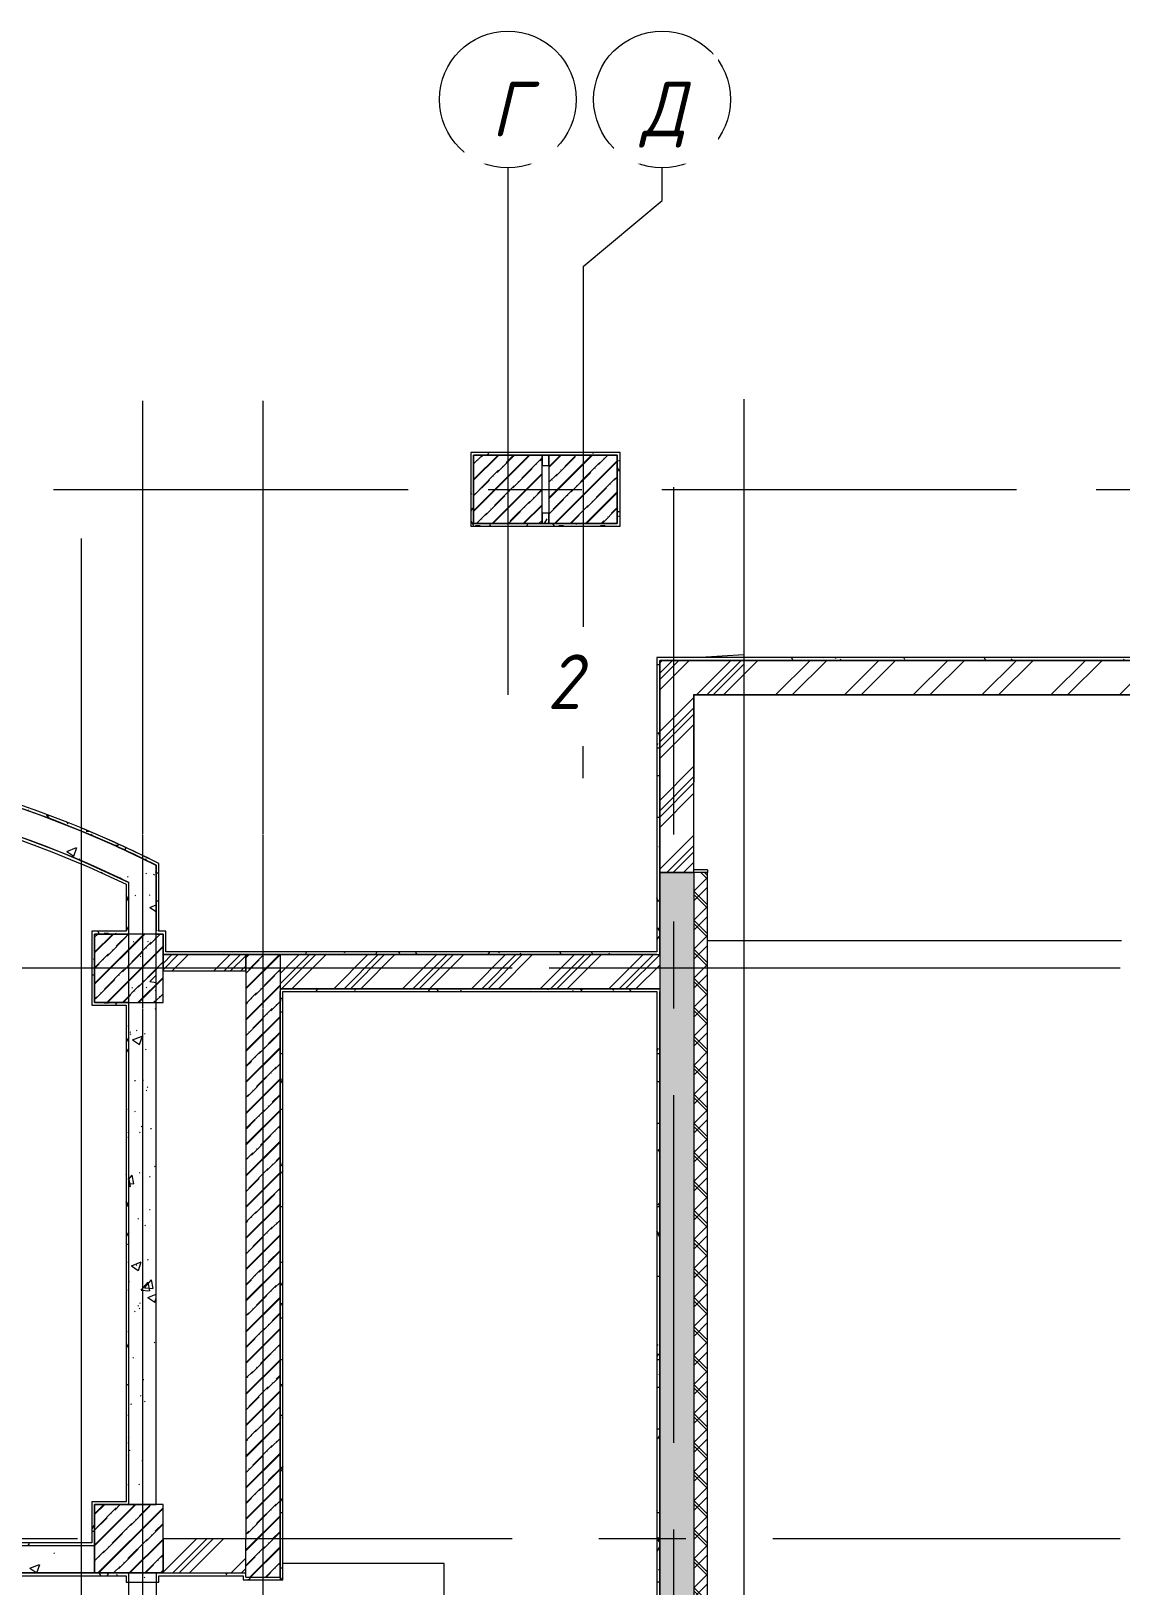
# Model space of a CAD drawing. Header units: metres. Extents: x 50 to 891, y -1294 to 247.
# Drawn here: x 427.8 to 467.6, y -1107.8 to -1051 of the extents above; entities that cross this region are included whole.
import ezdxf

# ---------------------------------------------------------------- set-up
doc = ezdxf.new("R2010")
doc.units = ezdxf.units.M
doc.linetypes.add('Линия сетки', pattern=[22.225, 12.7, -3.175, 3.175, -3.175])
doc.layers.add('S-GRID-IDEN', color=9, linetype='Continuous', lineweight=9)
doc.layers.add('ПЛАН', color=8, linetype='Continuous')
doc.styles.add('ISOCPEUR_I', font='isocpeui.ttf', dxfattribs={"width": 0.9, "height": 350})
doc.styles.add('ISOCPEUR_I_1', font='isocpeui.ttf', dxfattribs={"width": 0.9, "height": 250})
pattern_1 = [(45, (625.0524, -1463.4442), (-0.5702463, 0.5702463), []), (45, (625.62266, -1463.4442), (-0.5702463, 0.5702463), [1.008065, -0.201615, 0.016765, -0.18485])]
pattern_2 = [(45, (625.0524, -1463.4442), (-1.257236, 1.257236), []), (45, (625.0524, -1461.5392), (-1.257236, 1.257236), [])]
pattern_3 = [(50, (625.0524, -1463.4442), (3.643683, -0.31878), [0.381, -4.191]), (355, (625.0524, -1463.444), (-0.704858, 3.821138), [0.3048, -3.3528]), (100.451, (625.356, -1463.4707), (2.93885, 3.502334), [0.3238, -3.5618]), (46.184, (625.0524, -1462.428), (5.42158, -0.840855), [0.5715, -6.2865]), (96.636, (625.504, -1462.498), (4.74805, 4.94855), [0.4857, -5.3427]), (351.184, (625.0524, -1462.428), (4.7481, 4.948506), [0.4572, -5.0292]), (21, (625.5604, -1462.6822), (3.03229, -2.045303), [0.381, -4.191]), (326, (625.5604, -1462.682), (1.236042, 3.683765), [0.3048, -3.3528]), (71.451, (625.813, -1462.8526), (4.26834, 1.638427), [0.3238, -3.5618]), (37.5, (625.0524, -1463.4442), (0.0617735, 1.6911006), [0.03353, -3.27863, 0.03353, -3.37007, -3.3655]), (37.5, (625.0524, -1463.4442), (0.0617735, 1.6911006), [-6.71576, 0.03353, -3.33197]), (7.5, (625.0524, -1463.4442), (1.336394, 2.003611), [0.03353, -1.90703, 0.03353, -3.20243, -1.2827]), (7.5, (625.0524, -1463.4442), (1.336394, 2.003611), [-5.17652, 0.03353, -1.24917]), (327.5, (623.9196, -1463.4442), (2.7118167, -0.1145767), [0.03353, -1.23647, 0.03353, -9.18667]), (327.5, (623.9196, -1463.4442), (2.7118167, -0.1145767), [-1.30353, -3.92887, 0.03353, -5.22427]), (317.5, (623.4116, -1463.4442), (2.962585, 0.508536), [0.03353, -1.61747, 0.03353, -2.59791, -3.7338]), (317.5, (623.4116, -1463.4442), (2.962585, 0.508536), [-4.28244, 0.03353, -3.70027])]
pattern_4 = [(0, (625.0524, -1463.44417), (2.032, 0.508), [0.16764, -1.35636, 0.16764, -1.35636, -8.128]), (0, (625.0524, -1463.44417), (2.032, 0.508), [-3.048, 0.16764, -2.88036, 0.16764, -1.35636, -3.556]), (0, (625.0524, -1463.44417), (2.032, 0.508), [-7.62, 0.16764, -0.84836, 0.16764, -2.37236]), (120, (625.8144, -1463.19017), (-1.4559409, 1.5057636), [0.16764, -1.35636, 0.16764, -9.48436]), (120, (625.8144, -1463.19017), (-1.4559409, 1.5057636), [-1.69164, -1.35636, 0.16764, -2.88036, -5.08]), (120, (625.8144, -1463.19017), (-1.4559409, 1.5057636), [-6.096, 0.16764, -1.35636, 0.16764, -3.38836]), (120, (625.8144, -1463.19017), (-1.4559409, 1.5057636), [-7.78764, -0.84836, 0.16764, -2.37236]), (240, (626.0684, -1462.17417), (-0.5760591, -2.0137636), [0.16764, -1.35636, 0.16764, -9.48436]), (240, (626.0684, -1462.17417), (-0.5760591, -2.0137636), [-1.69164, -1.35636, 0.16764, -2.88036, -5.08]), (240, (626.0684, -1462.17417), (-0.5760591, -2.0137636), [-6.096, 0.16764, -1.35636, 0.16764, -3.38836]), (240, (626.0684, -1462.17417), (-0.5760591, -2.0137636), [-7.78764, -0.84836, 0.16764, -2.37236])]
pattern_5 = [(45, (467.42775, -1464.79405), (-0.5702463, 0.5702463), []), (45, (467.998, -1464.79405), (-0.5702463, 0.5702463), [1.008065, -0.201615, 0.016765, -0.18485])]
pattern_6 = [(45, (467.4277, -1464.794), (-1.257236, 1.257236), []), (45, (467.4277, -1462.889), (-1.257236, 1.257236), [])]
pattern_7 = [(50, (467.4277, -1464.794), (3.643683, -0.31878), [0.381, -4.191]), (355, (467.4277, -1464.794), (-0.704858, 3.821138), [0.3048, -3.3528]), (100.451, (467.7314, -1464.8206), (2.93885, 3.502334), [0.3238, -3.5618]), (46.184, (467.4277, -1463.778), (5.42158, -0.840855), [0.5715, -6.2865]), (96.636, (467.8795, -1463.848), (4.74805, 4.94855), [0.4857, -5.3427]), (351.184, (467.428, -1463.778), (4.7481, 4.948506), [0.4572, -5.0292]), (21, (467.9357, -1464.032), (3.03229, -2.045303), [0.381, -4.191]), (326, (467.9357, -1464.032), (1.23604, 3.683765), [0.3048, -3.3528]), (71.451, (468.1884, -1464.2025), (4.26834, 1.638427), [0.3238, -3.5618]), (37.5, (467.4277, -1464.794), (0.0617735, 1.6911006), [0.03353, -3.27863, 0.03353, -3.37007, -3.3655]), (37.5, (467.4277, -1464.794), (0.0617735, 1.6911006), [-6.71576, 0.03353, -3.33197]), (7.5, (467.4277, -1464.794), (1.336394, 2.003611), [0.03353, -1.90703, 0.03353, -3.20243, -1.2827]), (7.5, (467.4277, -1464.794), (1.336394, 2.003611), [-5.17652, 0.03353, -1.24917]), (327.5, (466.2949, -1464.794), (2.7118167, -0.1145767), [0.03353, -1.23647, 0.03353, -9.18667]), (327.5, (466.2949, -1464.794), (2.7118167, -0.1145767), [-1.30353, -3.92887, 0.03353, -5.22427]), (317.5, (465.787, -1464.794), (2.962585, 0.508536), [0.03353, -1.61747, 0.03353, -2.59791, -3.7338]), (317.5, (465.787, -1464.794), (2.962585, 0.508536), [-4.28244, 0.03353, -3.70027])]
pattern_8 = [(0, (467.42775, -1464.79405), (2.032, 0.508), [0.16764, -1.35636, 0.16764, -1.35636, -8.128]), (0, (467.42775, -1464.79405), (2.032, 0.508), [-3.048, 0.16764, -2.88036, 0.16764, -1.35636, -3.556]), (0, (467.42775, -1464.79405), (2.032, 0.508), [-7.62, 0.16764, -0.84836, 0.16764, -2.37236]), (120, (468.18975, -1464.54005), (-1.4559409, 1.5057636), [0.16764, -1.35636, 0.16764, -9.48436]), (120, (468.18975, -1464.54005), (-1.4559409, 1.5057636), [-1.69164, -1.35636, 0.16764, -2.88036, -5.08]), (120, (468.18975, -1464.54005), (-1.4559409, 1.5057636), [-6.096, 0.16764, -1.35636, 0.16764, -3.38836]), (120, (468.18975, -1464.54005), (-1.4559409, 1.5057636), [-7.78764, -0.84836, 0.16764, -2.37236]), (240, (468.44375, -1463.52405), (-0.5760591, -2.0137636), [0.16764, -1.35636, 0.16764, -9.48436]), (240, (468.44375, -1463.52405), (-0.5760591, -2.0137636), [-1.69164, -1.35636, 0.16764, -2.88036, -5.08]), (240, (468.44375, -1463.52405), (-0.5760591, -2.0137636), [-6.096, 0.16764, -1.35636, 0.16764, -3.38836]), (240, (468.44375, -1463.52405), (-0.5760591, -2.0137636), [-7.78764, -0.84836, 0.16764, -2.37236])]

# ---------------------------------------------------------------- blocks, each defined once
blk = doc.blocks.new('Ось сетки - Заголовок сетки - Окружность 5 мм-84278--1В')
at = {"layer": 'S-GRID-IDEN'}
blk.add_circle((0, 0), 5, dxfattribs=at)

msp = doc.modelspace()

# ---------------------------------------------------------------- hatches: boundary and pattern name
at = {"layer": 'ПЛАН', "lineweight": 13}
h = msp.add_hatch(dxfattribs=at)
h.set_pattern_fill('FP_4', color=8, scale=0.005, style=0, pattern_type=2)
h.set_pattern_definition(pattern_4)
h.paths.add_polyline_path([(443.895, -1066.494), (449.345, -1066.494), (449.345, -1066.394), (443.895, -1066.394)])
h = msp.add_hatch(dxfattribs=at)
h.set_pattern_fill('FP_4', color=8, scale=0.005, style=0, pattern_type=2)
h.set_pattern_definition(pattern_4)
h.paths.add_polyline_path([(443.895, -1069.094), (443.995, -1069.094), (443.995, -1066.494), (443.895, -1066.494)])
h = msp.add_hatch(dxfattribs=at)
h.set_pattern_fill('FP_5', color=8, scale=0.005, style=0, pattern_type=2)
h.set_pattern_definition(pattern_8)
h.paths.add_polyline_path([(443.895, -1069.094), (443.995, -1069.094), (443.995, -1066.494), (443.895, -1066.494)])
h = msp.add_hatch(dxfattribs=at)
h.set_pattern_fill('FP_1', color=8, scale=0.005, style=0, pattern_type=2)
h.set_pattern_definition(pattern_1)
h.paths.add_polyline_path([(443.995, -1068.994), (446.495, -1068.994), (446.495, -1066.494), (443.995, -1066.494)])
h = msp.add_hatch(dxfattribs=at)
h.set_pattern_fill('FP_1', color=8, scale=0.005, style=0, pattern_type=2)
h.set_pattern_definition(pattern_5)
h.paths.add_polyline_path([(443.995, -1068.994), (446.495, -1068.994), (446.495, -1066.494), (443.995, -1066.494)])
h = msp.add_hatch(dxfattribs=at)
h.set_pattern_fill('FP_1', color=8, scale=0.005, style=0, pattern_type=2)
h.set_pattern_definition(pattern_1)
h.paths.add_polyline_path([(446.745, -1068.994), (449.245, -1068.994), (449.245, -1066.494), (446.745, -1066.494)])
h = msp.add_hatch(dxfattribs=at)
h.set_pattern_fill('FP_1', color=8, scale=0.005, style=0, pattern_type=2)
h.set_pattern_definition(pattern_5)
h.paths.add_polyline_path([(446.745, -1068.994), (449.245, -1068.994), (449.245, -1066.494), (446.745, -1066.494)])
h = msp.add_hatch(dxfattribs=at)
h.set_pattern_fill('FP_4', color=8, scale=0.005, style=0, pattern_type=2)
h.set_pattern_definition(pattern_4)
h.paths.add_polyline_path([(449.245, -1068.994), (449.345, -1068.994), (449.345, -1066.494), (449.245, -1066.494), (449.245, -1068.244)])
h = msp.add_hatch(dxfattribs=at)
h.set_pattern_fill('FP_5', color=8, scale=0.005, style=0, pattern_type=2)
h.set_pattern_definition(pattern_8)
h.paths.add_polyline_path([(449.245, -1068.994), (449.345, -1068.994), (449.345, -1066.494), (449.245, -1066.494), (449.245, -1068.478)])
h = msp.add_hatch(dxfattribs=at)
h.set_pattern_fill('FP_4', color=8, scale=0.005, style=0, pattern_type=2)
h.set_pattern_definition(pattern_4)
h.paths.add_polyline_path([(446.495, -1068.994), (446.745, -1068.994), (446.745, -1068.619), (446.495, -1068.619)])
h = msp.add_hatch(dxfattribs=at)
h.set_pattern_fill('FP_4', color=8, scale=0.005, style=0, pattern_type=2)
h.set_pattern_definition(pattern_4)
h.paths.add_polyline_path([(443.995, -1069.094), (449.345, -1069.094), (449.345, -1068.994), (443.995, -1068.994)])
h = msp.add_hatch(dxfattribs=at)
h.set_pattern_fill('FP_5', color=8, scale=0.005, style=0, pattern_type=2)
h.set_pattern_definition(pattern_8)
h.paths.add_polyline_path([(443.995, -1069.094), (449.345, -1069.094), (449.345, -1068.994), (443.995, -1068.994)])
h = msp.add_hatch(dxfattribs=at)
h.set_pattern_fill('FP_4', color=8, scale=0.005, style=0, pattern_type=2)
h.set_pattern_definition(pattern_4)
h.paths.add_polyline_path([(450.695, -1073.994), (469.42, -1073.994), (469.42, -1073.894), (450.695, -1073.894)])
h = msp.add_hatch(dxfattribs=at)
h.set_pattern_fill('FP_5', color=8, scale=0.005, style=0, pattern_type=2)
h.set_pattern_definition(pattern_8)
h.paths.add_polyline_path([(450.695, -1073.994), (453.867, -1073.994), (453.867, -1073.894), (450.695, -1073.894)])
h = msp.add_hatch(dxfattribs=at)
h.set_pattern_fill('FP_4', color=8, scale=0.005, style=0, pattern_type=2)
h.set_pattern_definition(pattern_4)
h.paths.add_polyline_path([(450.695, -1084.744), (450.795, -1084.744), (450.795, -1073.994), (450.695, -1073.994), (450.695, -1084.644)])
h = msp.add_hatch(dxfattribs=at)
h.set_pattern_fill('FP_5', color=8, scale=0.005, style=0, pattern_type=2)
h.set_pattern_definition(pattern_8)
h.paths.add_polyline_path([(450.695, -1084.744), (450.795, -1084.744), (450.795, -1073.994), (450.695, -1073.994), (450.695, -1084.644)])
h = msp.add_hatch(dxfattribs=at)
h.set_pattern_fill('FP_2', color=8, scale=0.005, style=0, pattern_type=2)
h.set_pattern_definition(pattern_2)
h.paths.add_polyline_path([(468.17, -1075.244), (468.17, -1073.994), (450.795, -1073.994), (450.795, -1075.244), (467.858, -1075.244)])
h = msp.add_hatch(dxfattribs=at)
h.set_pattern_fill('FP_3', color=8, scale=0.005, style=0, pattern_type=2)
h.set_pattern_definition(pattern_6)
h.paths.add_polyline_path([(453.867, -1075.244), (453.867, -1073.994), (450.795, -1073.994), (450.795, -1075.244), (452.045, -1075.244)])
h = msp.add_hatch(dxfattribs=at)
h.set_pattern_fill('FP_2', color=8, scale=0.005, style=0, pattern_type=2)
h.set_pattern_definition(pattern_2)
h.paths.add_polyline_path([(450.795, -1081.744), (452.045, -1081.744), (452.045, -1075.244), (450.795, -1075.244), (450.795, -1079.871)])
h = msp.add_hatch(dxfattribs=at)
h.set_pattern_fill('FP_3', color=8, scale=0.005, style=0, pattern_type=2)
h.set_pattern_definition(pattern_6)
h.paths.add_polyline_path([(450.795, -1081.744), (452.045, -1081.744), (452.045, -1075.244), (450.795, -1075.244), (450.795, -1076.567)])
h = msp.add_hatch(dxfattribs=at)
h.set_pattern_fill('FP_5', color=8, scale=0.005, style=0, pattern_type=2)
h.set_pattern_definition(pattern_8)
h.paths.add_polyline_path([(396.545, -1081.658), (396.645, -1081.607), (398.034, -1080.925), (399.448, -1080.299), (400.885, -1079.729), (402.344, -1079.216), (403.822, -1078.761), (405.353, -1078.356), (406.826, -1078.027), (408.347, -1077.749), (409.878, -1077.532), (411.416, -1077.374), (412.959, -1077.278), (414.505, -1077.242), (416.052, -1077.267), (417.596, -1077.353), (419.135, -1077.5), (420.667, -1077.707), (422.191, -1077.974), (423.702, -1078.301), (425.199, -1078.687), (426.68, -1079.132), (428.143, -1079.635), (429.584, -1080.195), (431.002, -1080.811), (432.395, -1081.483), (432.395, -1081.371), (430.998, -1080.699), (429.574, -1080.083), (428.128, -1079.523), (426.661, -1079.021), (425.175, -1078.577), (423.621, -1078.18), (422.157, -1077.866), (420.629, -1077.6), (419.092, -1077.394), (417.548, -1077.249), (416, -1077.165), (414.449, -1077.142), (412.899, -1077.18), (411.351, -1077.28), (409.809, -1077.439), (408.274, -1077.66), (406.749, -1077.941), (405.236, -1078.282), (403.738, -1078.681), (402.256, -1079.14), (400.794, -1079.657), (399.353, -1080.23), (397.936, -1080.86), (396.545, -1081.546)])
h = msp.add_hatch(dxfattribs=at)
h.set_pattern_fill('FP_4', color=8, scale=0.005, style=0, pattern_type=2)
h.set_pattern_definition(pattern_7)
h.paths.add_polyline_path([(396.645, -1082.736), (397.144, -1082.475), (397.745, -1082.172), (398.973, -1081.595), (400.22, -1081.062), (401.485, -1080.574), (402.767, -1080.13), (404.064, -1079.733), (405.374, -1079.381), (406.695, -1079.076), (408.027, -1078.818), (409.367, -1078.608), (410.713, -1078.445), (412.064, -1078.33), (413.419, -1078.263), (414.119, -1078.247), (415.493, -1078.253), (416.866, -1078.309), (418.236, -1078.414), (419.602, -1078.568), (421.011, -1078.78), (422.312, -1079.022), (423.653, -1079.322), (424.982, -1079.67), (426.298, -1080.065), (427.599, -1080.508), (428.883, -1080.996), (430.149, -1081.531), (431.45, -1082.138), (431.897, -1082.36), (432.395, -1082.616), (432.395, -1081.491), (431.003, -1080.819), (429.585, -1080.202), (428.143, -1079.641), (426.681, -1079.138), (425.2, -1078.692), (423.621, -1078.288), (422.192, -1077.978), (420.669, -1077.71), (419.136, -1077.503), (417.597, -1077.356), (416.053, -1077.269), (414.506, -1077.244), (412.96, -1077.279), (411.417, -1077.376), (409.879, -1077.533), (408.347, -1077.75), (406.826, -1078.028), (405.317, -1078.365), (403.822, -1078.762), (402.211, -1079.263), (400.885, -1079.729), (399.448, -1080.299), (398.034, -1080.925), (396.645, -1081.607), (396.645, -1081.96)])
h = msp.add_hatch(dxfattribs=at)
h.set_pattern_fill('FP_5', color=8, scale=0.005, style=0, pattern_type=2)
h.set_pattern_definition(pattern_8)
h.paths.add_polyline_path([(431.395, -1082.222), (431.395, -1082.111), (430.045, -1081.485), (428.671, -1080.912), (427.276, -1080.393), (425.861, -1079.928), (424.43, -1079.519), (422.984, -1079.166), (421.525, -1078.87), (420.056, -1078.63), (418.578, -1078.448), (417.095, -1078.323), (415.608, -1078.256), (414.119, -1078.247), (414.119, -1078.347), (415.599, -1078.356), (417.077, -1078.422), (418.551, -1078.545), (420.02, -1078.726), (421.481, -1078.963), (422.957, -1079.263), (424.368, -1079.606), (425.792, -1080.011), (427.198, -1080.471), (428.585, -1080.986), (429.952, -1081.553), (431.345, -1082.198)])
h = msp.add_hatch(dxfattribs=at)
h.set_pattern_fill('FP_4', color=8, scale=0.005, style=0, pattern_type=2)
h.set_pattern_definition(pattern_4)
h.paths.add_polyline_path([(432.395, -1081.483), (432.395, -1081.371), (430.998, -1080.699), (429.669, -1080.124), (429.669, -1080.232), (430.998, -1080.809), (432.089, -1081.335)])
h = msp.add_hatch(dxfattribs=at)
h.set_pattern_fill('FP_5', color=8, scale=0.005, style=0, pattern_type=2)
h.set_pattern_definition(pattern_3)
h.paths.add_polyline_path([(432.395, -1082.616), (432.395, -1081.491), (431.003, -1080.819), (429.669, -1080.239), (429.669, -1081.328), (430.045, -1081.485), (431.569, -1082.197), (432.089, -1082.458)])
h = msp.add_hatch(dxfattribs=at)
h.set_pattern_fill('FP_4', color=8, scale=0.005, style=0, pattern_type=2)
h.set_pattern_definition(pattern_4)
h.paths.add_polyline_path([(431.395, -1082.222), (431.395, -1082.111), (430.045, -1081.485), (429.669, -1081.328), (429.669, -1081.436), (429.952, -1081.553), (431.345, -1082.198)])
h = msp.add_hatch(dxfattribs=at)
h.set_pattern_fill('FP_5', color=8, scale=0.005, style=0, pattern_type=2)
h.set_pattern_definition(pattern_8)
h.paths.add_polyline_path([(432.395, -1083.894), (432.495, -1083.894), (432.495, -1081.421), (432.395, -1081.371), (432.395, -1083.308)])
h = msp.add_hatch(dxfattribs=at)
h.set_pattern_fill('FP_1', color=8, scale=0.005, style=0, pattern_type=2)
h.set_pattern_definition(pattern_1)
h.paths.add_polyline_path([(452.045, -1157.744), (452.045, -1081.744), (450.795, -1081.744), (450.795, -1157.744), (451.045, -1157.744)])
h = msp.add_hatch(dxfattribs=at)
h.set_pattern_fill('FP_1', color=8, scale=0.005, style=0, pattern_type=2)
h.set_pattern_definition(pattern_5)
h.paths.add_polyline_path([(452.045, -1157.744), (452.045, -1081.744), (450.795, -1081.744), (450.795, -1157.744), (451.045, -1157.744)])
h = msp.add_hatch(dxfattribs=at)
h.set_pattern_fill('FP_3', color=8, scale=0.005, style=0, pattern_type=2)
h.set_pattern_definition([(45, (625.0524, -1463.4442), (-0.5303301, 0.5303301), []), (135, (625.0524, -1463.4442), (-0.5303301, -0.5303301), [])])
h.paths.add_polyline_path([(452.545, -1157.744), (452.545, -1081.744), (452.045, -1081.744), (452.045, -1157.744), (452.306, -1157.744)])
h = msp.add_hatch(dxfattribs=at)
h.set_pattern_fill('FP_2', color=8, scale=0.005, style=0, pattern_type=2)
h.set_pattern_definition([(45, (467.42775, -1464.79405), (-0.5303301, 0.5303301), []), (135, (467.42775, -1464.79405), (-0.5303301, -0.5303301), [])])
h.paths.add_polyline_path([(452.545, -1157.744), (452.545, -1081.744), (452.045, -1081.744), (452.045, -1157.744)])
h = msp.add_hatch(dxfattribs=at)
h.set_pattern_fill('FP_4', color=8, scale=0.005, style=0, pattern_type=2)
h.set_pattern_definition(pattern_4)
h.paths.add_polyline_path([(431.295, -1083.994), (431.395, -1083.994), (431.395, -1082.222), (431.295, -1082.173), (431.295, -1083.894)])
h = msp.add_hatch(dxfattribs=at)
h.set_pattern_fill('FP_5', color=8, scale=0.005, style=0, pattern_type=2)
h.set_pattern_definition(pattern_8)
h.paths.add_polyline_path([(431.395, -1083.994), (431.395, -1082.222), (431.295, -1082.173), (431.295, -1083.994)])
h = msp.add_hatch(dxfattribs=at)
h.set_pattern_fill('FP_5', color=8, scale=0.005, style=0, pattern_type=2)
h.set_pattern_definition(pattern_3)
h.paths.add_polyline_path([(431.395, -1124.094), (432.395, -1124.094), (432.395, -1111.186), (431.395, -1111.186), (431.395, -1121.732)])
h.paths.add_polyline_path([(432.395, -1107.686), (432.395, -1107.344), (431.395, -1107.344), (431.395, -1107.686), (432.089, -1107.686)])
h.paths.add_polyline_path([(431.395, -1104.844), (432.395, -1104.844), (432.395, -1082.616), (431.569, -1082.197), (431.395, -1082.111), (431.395, -1103.127)])
h = msp.add_hatch(dxfattribs=at)
h.set_pattern_fill('FP_4', color=8, scale=0.005, style=0, pattern_type=2)
h.set_pattern_definition(pattern_7)
h.paths.add_polyline_path([(432.395, -1124.094), (432.395, -1111.186), (431.395, -1111.186), (431.395, -1124.094), (431.45, -1124.094)])
h.paths.add_polyline_path([(431.395, -1107.686), (432.395, -1107.686), (432.395, -1107.344), (431.395, -1107.344), (431.395, -1107.576)])
h.paths.add_polyline_path([(431.395, -1104.844), (432.395, -1104.844), (432.395, -1082.616), (431.897, -1082.36), (431.395, -1082.111), (431.395, -1103.531)])
h = msp.add_hatch(dxfattribs=at)
h.set_pattern_fill('FP_4', color=8, scale=0.005, style=0, pattern_type=2)
h.set_pattern_definition(pattern_4)
h.paths.add_polyline_path([(430.045, -1083.994), (431.295, -1083.994), (431.295, -1083.894), (430.045, -1083.894)])
h = msp.add_hatch(dxfattribs=at)
h.set_pattern_fill('FP_5', color=8, scale=0.005, style=0, pattern_type=2)
h.set_pattern_definition(pattern_8)
h.paths.add_polyline_path([(430.045, -1083.994), (431.295, -1083.994), (431.295, -1083.894), (430.045, -1083.894)])
h = msp.add_hatch(dxfattribs=at)
h.set_pattern_fill('FP_4', color=8, scale=0.005, style=0, pattern_type=2)
h.set_pattern_definition(pattern_4)
h.paths.add_polyline_path([(430.045, -1086.594), (430.145, -1086.594), (430.145, -1083.994), (430.045, -1083.994), (430.045, -1084.523)])
h = msp.add_hatch(dxfattribs=at)
h.set_pattern_fill('FP_5', color=8, scale=0.005, style=0, pattern_type=2)
h.set_pattern_definition(pattern_8)
h.paths.add_polyline_path([(430.145, -1086.594), (430.145, -1083.994), (430.045, -1083.994), (430.045, -1086.594)])
h = msp.add_hatch(dxfattribs=at)
h.set_pattern_fill('FP_1', color=8, scale=0.005, style=0, pattern_type=2)
h.set_pattern_definition(pattern_1)
h.paths.add_polyline_path([(430.145, -1086.494), (432.645, -1086.494), (432.645, -1083.994), (430.145, -1083.994), (430.145, -1084.523)])
h = msp.add_hatch(dxfattribs=at)
h.set_pattern_fill('FP_1', color=8, scale=0.005, style=0, pattern_type=2)
h.set_pattern_definition(pattern_5)
h.paths.add_polyline_path([(430.145, -1086.494), (432.645, -1086.494), (432.645, -1083.994), (430.145, -1083.994), (430.145, -1086.004)])
h = msp.add_hatch(dxfattribs=at)
h.set_pattern_fill('FP_4', color=8, scale=0.005, style=0, pattern_type=2)
h.set_pattern_definition(pattern_4)
h.paths.add_polyline_path([(432.645, -1084.744), (450.695, -1084.744), (450.695, -1084.644), (432.645, -1084.644)])
h = msp.add_hatch(dxfattribs=at)
h.set_pattern_fill('FP_5', color=8, scale=0.005, style=0, pattern_type=2)
h.set_pattern_definition(pattern_8)
h.paths.add_polyline_path([(432.645, -1084.744), (450.695, -1084.744), (450.695, -1084.644), (432.645, -1084.644), (432.645, -1084.656)])
h = msp.add_hatch(dxfattribs=at)
h.set_pattern_fill('FP_2', color=8, scale=0.005, style=0, pattern_type=2)
h.set_pattern_definition(pattern_2)
h.paths.add_polyline_path([(432.645, -1085.344), (435.67, -1085.344), (435.67, -1084.744), (432.645, -1084.744)])
h = msp.add_hatch(dxfattribs=at)
h.set_pattern_fill('FP_3', color=8, scale=0.005, style=0, pattern_type=2)
h.set_pattern_definition(pattern_6)
h.paths.add_polyline_path([(432.645, -1085.344), (435.67, -1085.344), (435.67, -1084.744), (432.645, -1084.744)])
h = msp.add_hatch(dxfattribs=at)
h.set_pattern_fill('FP_1', color=8, scale=0.005, style=0, pattern_type=2)
h.set_pattern_definition(pattern_1)
h.paths.add_polyline_path([(436.754, -1107.494), (436.92, -1107.494), (436.92, -1084.744), (435.67, -1084.744), (435.67, -1107.494)])
h = msp.add_hatch(dxfattribs=at)
h.set_pattern_fill('FP_1', color=8, scale=0.005, style=0, pattern_type=2)
h.set_pattern_definition(pattern_5)
h.paths.add_polyline_path([(436.669, -1107.494), (436.92, -1107.494), (436.92, -1084.744), (435.67, -1084.744), (435.67, -1107.494)])
h = msp.add_hatch(dxfattribs=at)
h.set_pattern_fill('FP_2', color=8, scale=0.005, style=0, pattern_type=2)
h.set_pattern_definition(pattern_2)
h.paths.add_polyline_path([(436.92, -1085.994), (450.795, -1085.994), (450.795, -1084.744), (436.92, -1084.744)])
h = msp.add_hatch(dxfattribs=at)
h.set_pattern_fill('FP_3', color=8, scale=0.005, style=0, pattern_type=2)
h.set_pattern_definition(pattern_6)
h.paths.add_polyline_path([(436.92, -1085.994), (450.795, -1085.994), (450.795, -1084.744), (436.92, -1084.744)])
h = msp.add_hatch(dxfattribs=at)
h.set_pattern_fill('FP_4', color=8, scale=0.005, style=0, pattern_type=2)
h.set_pattern_definition(pattern_4)
h.paths.add_polyline_path([(450.695, -1086.094), (450.795, -1086.094), (450.795, -1085.994), (436.92, -1085.994), (436.92, -1086.094), (446.085, -1086.094)])
h = msp.add_hatch(dxfattribs=at)
h.set_pattern_fill('FP_5', color=8, scale=0.005, style=0, pattern_type=2)
h.set_pattern_definition(pattern_8)
h.paths.add_polyline_path([(450.795, -1086.094), (450.795, -1085.994), (436.92, -1085.994), (436.92, -1086.094), (450.695, -1086.094)])
h = msp.add_hatch(dxfattribs=at)
h.set_pattern_fill('FP_4', color=8, scale=0.005, style=0, pattern_type=2)
h.set_pattern_definition(pattern_4)
h.paths.add_polyline_path([(437.02, -1107.594), (437.02, -1086.094), (436.92, -1086.094), (436.92, -1107.594)])
h = msp.add_hatch(dxfattribs=at)
h.set_pattern_fill('FP_5', color=8, scale=0.005, style=0, pattern_type=2)
h.set_pattern_definition(pattern_8)
h.paths.add_polyline_path([(437.02, -1107.594), (437.02, -1086.094), (436.92, -1086.094), (436.92, -1107.594)])
h = msp.add_hatch(dxfattribs=at)
h.set_pattern_fill('FP_4', color=8, scale=0.005, style=0, pattern_type=2)
h.set_pattern_definition(pattern_4)
h.paths.add_polyline_path([(450.695, -1119.119), (450.795, -1119.119), (450.795, -1086.094), (450.695, -1086.094), (450.695, -1119.019)])
h = msp.add_hatch(dxfattribs=at)
h.set_pattern_fill('FP_5', color=8, scale=0.005, style=0, pattern_type=2)
h.set_pattern_definition(pattern_8)
h.paths.add_polyline_path([(450.695, -1119.119), (450.795, -1119.119), (450.795, -1086.094), (450.695, -1086.094), (450.695, -1119.019)])
h = msp.add_hatch(dxfattribs=at)
h.set_pattern_fill('FP_4', color=8, scale=0.005, style=0, pattern_type=2)
h.set_pattern_definition(pattern_4)
h.paths.add_polyline_path([(431.295, -1086.594), (431.395, -1086.594), (431.395, -1086.494), (430.145, -1086.494), (430.145, -1086.594), (430.534, -1086.594)])
h = msp.add_hatch(dxfattribs=at)
h.set_pattern_fill('FP_5', color=8, scale=0.005, style=0, pattern_type=2)
h.set_pattern_definition(pattern_8)
h.paths.add_polyline_path([(430.145, -1086.594), (431.395, -1086.594), (431.395, -1086.494), (430.145, -1086.494)])
h = msp.add_hatch(dxfattribs=at)
h.set_pattern_fill('FP_4', color=8, scale=0.005, style=0, pattern_type=2)
h.set_pattern_definition(pattern_4)
h.paths.add_polyline_path([(431.395, -1104.844), (431.395, -1086.594), (431.295, -1086.594), (431.295, -1104.844)])
h = msp.add_hatch(dxfattribs=at)
h.set_pattern_fill('FP_5', color=8, scale=0.005, style=0, pattern_type=2)
h.set_pattern_definition(pattern_8)
h.paths.add_polyline_path([(431.295, -1104.844), (431.395, -1104.844), (431.395, -1086.594), (431.295, -1086.594), (431.295, -1104.744)])
h = msp.add_hatch(dxfattribs=at)
h.set_pattern_fill('FP_4', color=8, scale=0.005, style=0, pattern_type=2)
h.set_pattern_definition(pattern_4)
h.paths.add_polyline_path([(430.045, -1106.344), (430.145, -1106.344), (430.145, -1104.844), (430.045, -1104.844), (430.045, -1106.244)])
h = msp.add_hatch(dxfattribs=at)
h.set_pattern_fill('FP_1', color=8, scale=0.005, style=0, pattern_type=2)
h.set_pattern_definition(pattern_1)
h.paths.add_polyline_path([(430.145, -1107.344), (432.645, -1107.344), (432.645, -1104.844), (430.145, -1104.844), (430.145, -1105.453)])
h = msp.add_hatch(dxfattribs=at)
h.set_pattern_fill('FP_1', color=8, scale=0.005, style=0, pattern_type=2)
h.set_pattern_definition(pattern_5)
h.paths.add_polyline_path([(430.145, -1107.344), (432.645, -1107.344), (432.645, -1104.844), (430.145, -1104.844), (430.145, -1106.901)])
h = msp.add_hatch(dxfattribs=at)
h.set_pattern_fill('FP_5', color=8, scale=0.005, style=0, pattern_type=2)
h.set_pattern_definition(pattern_8)
h.paths.add_polyline_path([(415.645, -1106.344), (416.419, -1106.344), (416.419, -1106.244), (415.645, -1106.244)])
h.paths.add_polyline_path([(426.231, -1106.344), (430.045, -1106.344), (430.045, -1106.244), (421.419, -1106.244), (421.419, -1106.344)])
h = msp.add_hatch(dxfattribs=at)
h.set_pattern_fill('FP_2', color=8, scale=0.005, style=0, pattern_type=2)
h.set_pattern_definition(pattern_2)
h.paths.add_polyline_path([(435.67, -1107.344), (435.67, -1106.094), (432.645, -1106.094), (432.645, -1107.344), (433.644, -1107.344)])
h = msp.add_hatch(dxfattribs=at)
h.set_pattern_fill('FP_3', color=8, scale=0.005, style=0, pattern_type=2)
h.set_pattern_definition(pattern_6)
h.paths.add_polyline_path([(435.67, -1107.344), (435.67, -1106.094), (432.645, -1106.094), (432.645, -1107.344), (434.06, -1107.344)])
h = msp.add_hatch(dxfattribs=at)
h.set_pattern_fill('FP_4', color=8, scale=0.005, style=0, pattern_type=2)
h.set_pattern_definition(pattern_7)
h.paths.add_polyline_path([(421.419, -1107.344), (430.145, -1107.344), (430.145, -1106.344), (421.419, -1106.344)])
h.paths.add_polyline_path([(416.419, -1107.344), (416.419, -1106.344), (415.645, -1106.344), (415.645, -1107.344), (415.792, -1107.344)])
h = msp.add_hatch(dxfattribs=at)
h.set_pattern_fill('FP_5', color=8, scale=0.005, style=0, pattern_type=2)
h.set_pattern_definition(pattern_8)
h.paths.add_polyline_path([(431.295, -1107.444), (431.395, -1107.444), (431.395, -1107.344), (421.419, -1107.344), (421.419, -1107.444), (430.798, -1107.444)])
h.paths.add_polyline_path([(411.919, -1107.444), (416.419, -1107.444), (416.419, -1107.344), (411.919, -1107.344)])
h.paths.add_polyline_path([(406.919, -1107.444), (406.919, -1107.344), (397.645, -1107.344), (397.645, -1107.444), (405.353, -1107.444)])
h = msp.add_hatch(dxfattribs=at)
h.set_pattern_fill('FP_4', color=8, scale=0.005, style=0, pattern_type=2)
h.set_pattern_definition(pattern_4)
h.paths.add_polyline_path([(431.395, -1107.444), (431.395, -1107.344), (429.669, -1107.349), (429.669, -1107.444), (431.295, -1107.444)])
h = msp.add_hatch(dxfattribs=at)
h.set_pattern_fill('FP_4', color=8, scale=0.005, style=0, pattern_type=2)
h.set_pattern_definition(pattern_4)
h.paths.add_polyline_path([(432.495, -1112.219), (432.495, -1111.186), (432.395, -1111.186), (432.395, -1112.219)])
h.paths.add_polyline_path([(432.395, -1107.686), (432.495, -1107.686), (432.495, -1107.344), (432.395, -1107.344)])
h = msp.add_hatch(dxfattribs=at)
h.set_pattern_fill('FP_4', color=8, scale=0.005, style=0, pattern_type=2)
h.set_pattern_definition(pattern_4)
h.paths.add_polyline_path([(435.57, -1107.444), (435.67, -1107.444), (435.67, -1107.344), (432.495, -1107.344), (432.495, -1107.444), (433.644, -1107.444)])
h = msp.add_hatch(dxfattribs=at)
h.set_pattern_fill('FP_4', color=8, scale=0.005, style=0, pattern_type=2)
h.set_pattern_definition(pattern_4)
h.paths.add_polyline_path([(436.92, -1107.594), (436.92, -1107.494), (435.67, -1107.494), (435.67, -1107.594), (436.754, -1107.594)])
h = msp.add_hatch(dxfattribs=at)
h.set_pattern_fill('FP_5', color=8, scale=0.005, style=0, pattern_type=2)
h.set_pattern_definition(pattern_8)
h.paths.add_polyline_path([(435.67, -1107.594), (436.92, -1107.594), (436.92, -1107.494), (435.67, -1107.494)])

# ---------------------------------------------------------------- linework, layer by layer
at = {"layer": 'ПЛАН', "color": 8, "lineweight": 13}
for p, q in [((447.995, -1059.602), (450.88, -1057.19)), ((453.867, -1064.449), (453.867, -1137.841)), ((449.345, -1066.394), (443.895, -1066.394)), ((443.895, -1066.394), (443.895, -1069.094)), ((449.345, -1066.394), (443.895, -1066.394)), ((443.895, -1066.394), (443.895, -1069.094)), ((446.495, -1066.494), (443.995, -1066.494)), ((443.995, -1066.494), (443.995, -1068.994)), ((443.995, -1066.494), (449.245, -1066.494)), ((443.995, -1068.994), (443.995, -1066.494)), ((446.495, -1066.494), (443.995, -1066.494)), ((443.995, -1066.494), (443.995, -1068.994)), ((443.995, -1066.494), (449.245, -1066.494)), ((443.995, -1068.994), (443.995, -1066.494)), ((446.495, -1068.994), (446.495, -1066.494)), ((446.745, -1066.494), (446.495, -1066.494)), ((446.495, -1066.494), (446.495, -1066.869)), ((446.495, -1068.994), (446.495, -1066.494)), ((446.745, -1066.494), (446.495, -1066.494)), ((446.495, -1066.494), (446.495, -1066.869)), ((449.245, -1066.494), (446.745, -1066.494)), ((446.745, -1066.494), (446.745, -1068.994)), ((446.745, -1066.869), (446.745, -1066.494)), ((449.245, -1066.494), (446.745, -1066.494)), ((446.745, -1066.494), (446.745, -1068.994)), ((446.745, -1066.869), (446.745, -1066.494)), ((449.245, -1068.994), (449.245, -1066.494)), ((449.245, -1066.494), (449.245, -1068.994)), ((449.245, -1068.994), (449.245, -1066.494)), ((449.245, -1066.494), (449.245, -1068.994)), ((449.345, -1069.094), (449.345, -1066.394)), ((449.345, -1069.094), (449.345, -1066.394)), ((446.495, -1066.869), (446.745, -1066.869)), ((446.495, -1066.869), (446.745, -1066.869)), ((446.745, -1068.619), (446.495, -1068.619)), ((446.495, -1068.619), (446.495, -1068.994)), ((446.745, -1068.619), (446.495, -1068.619)), ((446.495, -1068.619), (446.495, -1068.994)), ((446.745, -1068.994), (446.745, -1068.619)), ((446.745, -1068.994), (446.745, -1068.619)), ((443.895, -1069.094), (449.345, -1069.094)), ((443.895, -1069.094), (449.345, -1069.094)), ((443.995, -1068.994), (446.495, -1068.994)), ((449.245, -1068.994), (443.995, -1068.994)), ((443.995, -1068.994), (446.495, -1068.994)), ((449.245, -1068.994), (443.995, -1068.994)), ((446.495, -1068.994), (446.745, -1068.994)), ((446.495, -1068.994), (446.745, -1068.994)), ((446.745, -1068.994), (449.245, -1068.994)), ((446.745, -1068.994), (449.245, -1068.994)), ((429.669, -1142.928), (429.669, -1069.536)), ((469.52, -1073.894), (450.695, -1073.894)), ((450.695, -1073.894), (450.695, -1084.644)), ((453.867, -1073.894), (450.695, -1073.894)), ((450.695, -1073.894), (450.695, -1084.644)), ((453.867, -1073.788), (452.287, -1073.894)), ((469.42, -1073.994), (450.795, -1073.994)), ((450.795, -1073.994), (450.795, -1081.744)), ((450.795, -1073.994), (469.42, -1073.994)), ((450.795, -1081.744), (450.795, -1073.994)), ((453.867, -1073.994), (450.795, -1073.994)), ((450.795, -1073.994), (450.795, -1081.744)), ((450.795, -1073.994), (453.867, -1073.994)), ((450.795, -1081.744), (450.795, -1073.994)), ((452.045, -1075.244), (468.17, -1075.244)), ((452.045, -1081.744), (452.045, -1075.244)), ((452.045, -1075.244), (453.867, -1075.244)), ((452.045, -1081.744), (452.045, -1075.244)), ((452.046, -1081.644), (452.048, -1075.248)), ((452.046, -1081.644), (452.048, -1075.248)), ((452.048, -1075.248), (468.17, -1075.248)), ((452.048, -1075.248), (453.867, -1075.248)), ((447.995, -1078.298), (447.995, -1077.134)), ((432.395, -1081.483), (432.395, -1082.616)), ((432.395, -1081.483), (432.395, -1082.616)), ((432.395, -1082.616), (432.395, -1081.491)), ((432.395, -1082.616), (432.395, -1081.491)), ((432.495, -1083.894), (432.495, -1081.421)), ((432.495, -1083.894), (432.495, -1081.421)), ((452.545, -1081.744), (450.795, -1081.744)), ((450.795, -1081.744), (450.795, -1085.994)), ((450.795, -1081.744), (452.045, -1081.744)), ((450.795, -1084.744), (450.795, -1081.744)), ((452.545, -1081.744), (450.795, -1081.744)), ((450.795, -1081.744), (450.795, -1085.994)), ((450.795, -1081.744), (452.045, -1081.744)), ((450.795, -1084.744), (450.795, -1081.744)), ((452.545, -1081.644), (452.045, -1081.644)), ((452.545, -1081.644), (452.045, -1081.644)), ((452.045, -1081.744), (452.045, -1157.744)), ((452.045, -1081.744), (452.045, -1157.744)), ((452.545, -1081.644), (452.545, -1081.744)), ((452.545, -1081.644), (452.545, -1081.744)), ((452.545, -1157.744), (452.545, -1081.744)), ((452.545, -1157.744), (452.545, -1081.744)), ((431.295, -1082.173), (431.295, -1083.894)), ((431.295, -1082.173), (431.295, -1083.894)), ((431.395, -1082.222), (431.395, -1082.111)), ((431.395, -1082.222), (431.395, -1082.111)), ((431.395, -1086.494), (431.395, -1082.222)), ((431.395, -1086.494), (431.395, -1082.222)), ((432.395, -1083.994), (432.395, -1082.616)), ((432.395, -1082.616), (432.395, -1083.894)), ((432.395, -1083.994), (432.395, -1082.616)), ((432.395, -1082.616), (432.395, -1083.894)), ((431.295, -1083.894), (430.045, -1083.894)), ((430.045, -1083.894), (430.045, -1086.594)), ((431.295, -1083.894), (430.045, -1083.894)), ((430.045, -1083.894), (430.045, -1086.594)), ((432.645, -1083.994), (430.145, -1083.994)), ((430.145, -1083.994), (430.145, -1086.494)), ((430.145, -1083.994), (431.395, -1083.994)), ((430.145, -1086.494), (430.145, -1083.994)), ((432.645, -1083.994), (430.145, -1083.994)), ((430.145, -1083.994), (430.145, -1086.494)), ((430.145, -1083.994), (431.395, -1083.994)), ((430.145, -1086.494), (430.145, -1083.994)), ((432.395, -1104.844), (432.395, -1083.994)), ((432.395, -1083.994), (432.645, -1083.994)), ((432.395, -1104.844), (432.395, -1083.994)), ((432.395, -1083.994), (432.645, -1083.994)), ((432.745, -1083.894), (432.495, -1083.894)), ((432.745, -1083.894), (432.495, -1083.894)), ((432.645, -1086.494), (432.645, -1083.994)), ((432.645, -1083.994), (432.645, -1084.744)), ((432.645, -1086.494), (432.645, -1083.994)), ((432.645, -1083.994), (432.645, -1084.744)), ((432.745, -1084.644), (432.745, -1083.894)), ((432.745, -1084.644), (432.745, -1083.894)), ((450.695, -1084.644), (432.745, -1084.644)), ((450.695, -1084.644), (432.745, -1084.644)), ((467.67, -1084.244), (452.545, -1084.244)), ((453.867, -1084.244), (452.545, -1084.244)), ((435.67, -1084.744), (432.645, -1084.744)), ((432.645, -1084.744), (432.645, -1085.344)), ((432.645, -1084.744), (436.92, -1084.744)), ((435.67, -1084.744), (432.645, -1084.744)), ((432.645, -1084.744), (432.645, -1085.344)), ((432.645, -1084.744), (436.92, -1084.744)), ((436.92, -1084.744), (435.67, -1084.744)), ((435.67, -1084.744), (435.67, -1085.344)), ((435.67, -1085.344), (435.67, -1084.744)), ((436.92, -1084.744), (435.67, -1084.744)), ((435.67, -1084.744), (435.67, -1085.344)), ((435.67, -1085.344), (435.67, -1084.744)), ((450.695, -1084.744), (436.92, -1084.744)), ((436.92, -1084.744), (436.92, -1086.094)), ((436.92, -1084.744), (450.695, -1084.744)), ((450.695, -1084.744), (436.92, -1084.744)), ((436.92, -1084.744), (436.92, -1086.094)), ((436.92, -1084.744), (450.695, -1084.744)), ((450.695, -1084.744), (450.795, -1084.744)), ((450.695, -1084.744), (450.795, -1084.744)), ((432.645, -1085.344), (435.67, -1085.344)), ((432.645, -1085.344), (435.67, -1085.344)), ((435.67, -1085.344), (435.67, -1106.094)), ((435.67, -1085.344), (435.67, -1106.094)), ((436.92, -1085.994), (450.795, -1085.994)), ((450.795, -1085.994), (436.92, -1085.994)), ((436.92, -1085.994), (450.795, -1085.994)), ((450.795, -1085.994), (436.92, -1085.994)), ((436.92, -1107.494), (436.92, -1086.094)), ((436.92, -1086.094), (436.92, -1107.594)), ((436.92, -1107.494), (436.92, -1086.094)), ((436.92, -1086.094), (436.92, -1107.594)), ((437.02, -1086.094), (450.695, -1086.094)), ((437.02, -1107.594), (437.02, -1086.094)), ((437.02, -1086.094), (450.695, -1086.094)), ((437.02, -1107.594), (437.02, -1086.094)), ((450.695, -1086.094), (450.695, -1119.019)), ((450.695, -1086.094), (450.695, -1119.019)), ((450.795, -1085.994), (450.795, -1120.369)), ((450.795, -1085.994), (450.795, -1120.369)), ((450.795, -1119.119), (450.795, -1086.094)), ((450.795, -1119.119), (450.795, -1086.094)), ((430.045, -1086.594), (431.295, -1086.594)), ((430.045, -1086.594), (431.295, -1086.594)), ((430.145, -1086.494), (432.645, -1086.494)), ((431.395, -1086.494), (430.145, -1086.494)), ((430.145, -1086.494), (432.645, -1086.494)), ((431.395, -1086.494), (430.145, -1086.494)), ((431.295, -1086.594), (431.295, -1104.744)), ((431.295, -1086.594), (431.295, -1104.744)), ((431.395, -1104.844), (431.395, -1086.494)), ((431.395, -1104.844), (431.395, -1086.494)), ((431.295, -1104.744), (430.045, -1104.744)), ((430.045, -1104.744), (430.045, -1106.244)), ((431.295, -1104.744), (430.045, -1104.744)), ((430.045, -1104.744), (430.045, -1106.244)), ((431.395, -1104.844), (430.145, -1104.844)), ((430.145, -1104.844), (430.145, -1107.344)), ((430.145, -1104.844), (431.395, -1104.844)), ((430.145, -1107.344), (430.145, -1104.844)), ((431.395, -1104.844), (430.145, -1104.844)), ((430.145, -1104.844), (430.145, -1107.344)), ((430.145, -1104.844), (431.395, -1104.844)), ((430.145, -1107.344), (430.145, -1104.844)), ((432.395, -1104.844), (431.395, -1104.844)), ((431.395, -1104.844), (432.395, -1104.844)), ((432.395, -1104.844), (431.395, -1104.844)), ((431.395, -1104.844), (432.395, -1104.844)), ((432.645, -1104.844), (432.395, -1104.844)), ((432.645, -1104.844), (432.395, -1104.844)), ((432.645, -1106.094), (432.645, -1104.844)), ((432.645, -1106.094), (432.645, -1104.844)), ((430.045, -1106.244), (421.419, -1106.244)), ((430.045, -1106.244), (429.669, -1106.244)), ((435.67, -1106.094), (432.645, -1106.094)), ((432.645, -1106.094), (432.645, -1107.344)), ((432.645, -1107.344), (432.645, -1106.094)), ((435.67, -1106.094), (432.645, -1106.094)), ((432.645, -1106.094), (432.645, -1107.344)), ((432.645, -1107.344), (432.645, -1106.094)), ((435.67, -1107.344), (435.67, -1106.094)), ((435.67, -1107.344), (435.67, -1106.094)), ((421.419, -1106.344), (430.145, -1106.344)), ((429.669, -1106.344), (430.145, -1106.344)), ((421.419, -1107.344), (430.145, -1107.344)), ((430.145, -1107.344), (421.419, -1107.344)), ((429.669, -1107.344), (430.145, -1107.344)), ((430.145, -1107.344), (429.669, -1107.344)), ((430.145, -1107.344), (431.395, -1107.344)), ((431.395, -1107.344), (430.145, -1107.344)), ((430.145, -1107.344), (431.395, -1107.344)), ((431.395, -1107.344), (430.145, -1107.344)), ((431.395, -1107.344), (432.395, -1107.344)), ((432.395, -1107.344), (431.395, -1107.344)), ((431.395, -1112.519), (431.395, -1107.344)), ((431.395, -1107.344), (432.395, -1107.344)), ((432.395, -1107.344), (431.395, -1107.344)), ((431.395, -1112.519), (431.395, -1107.344)), ((432.395, -1107.344), (432.645, -1107.344)), ((432.395, -1107.344), (432.395, -1112.219)), ((432.645, -1107.344), (432.395, -1107.344)), ((432.395, -1107.344), (432.645, -1107.344)), ((432.395, -1107.344), (432.395, -1112.219)), ((432.645, -1107.344), (432.395, -1107.344)), ((432.645, -1107.344), (435.67, -1107.344)), ((432.645, -1107.344), (435.67, -1107.344)), ((435.67, -1107.494), (435.67, -1107.344)), ((435.67, -1107.494), (435.67, -1107.344)), ((442.92, -1106.994), (437.02, -1106.994)), ((442.92, -1106.994), (437.02, -1106.994)), ((442.92, -1109.994), (442.92, -1106.994)), ((442.92, -1109.994), (442.92, -1106.994)), ((421.419, -1107.444), (431.295, -1107.444)), ((429.669, -1107.444), (431.295, -1107.444)), ((431.295, -1107.444), (431.295, -1107.686)), ((431.295, -1107.444), (431.295, -1107.686)), ((431.295, -1107.686), (432.495, -1107.686)), ((431.295, -1107.686), (432.495, -1107.686)), ((431.395, -1107.686), (431.395, -1107.444)), ((431.395, -1107.686), (431.395, -1107.444)), ((432.495, -1107.686), (432.495, -1107.444)), ((432.495, -1107.444), (435.57, -1107.444)), ((432.495, -1107.686), (432.495, -1107.444)), ((432.495, -1107.444), (435.57, -1107.444)), ((435.57, -1107.444), (435.57, -1107.594)), ((435.57, -1107.444), (435.57, -1107.594)), ((435.57, -1107.594), (437.02, -1107.594)), ((435.57, -1107.594), (437.02, -1107.594)), ((435.67, -1107.494), (435.67, -1107.444)), ((435.67, -1107.494), (435.67, -1107.444)), ((435.67, -1107.494), (436.92, -1107.494)), ((435.67, -1107.494), (436.92, -1107.494))]:
    msp.add_line(p, q, dxfattribs=at)
at = {"layer": 'ПЛАН', "color": 8, "linetype": 'Линия сетки', "lineweight": 13}
for p, q in [((445.245, -1062.558), (445.245, -1075.338)), ((447.995, -1062.558), (447.995, -1075.338)), ((431.895, -1064.51), (431.895, -1218.238)), ((436.295, -1064.51), (436.295, -1215.36)), ((431.895, -1067.662), (431.895, -1218.238)), ((431.895, -1067.662), (431.895, -1215.489)), ((436.295, -1067.662), (436.295, -1215.36)), ((436.295, -1067.662), (436.295, -1209.139)), ((451.295, -1067.662), (451.295, -1218.238)), ((451.295, -1067.662), (451.295, -1215.489)), ((295.296, -1067.744), (467.605, -1067.744)), ((428.905, -1067.744), (637.23, -1067.744)), ((467.624, -1085.244), (295.315, -1085.244)), ((467.624, -1085.244), (295.315, -1085.244)), ((637.25, -1085.244), (428.248, -1085.244)), ((637.25, -1085.244), (428.925, -1085.244)), ((431.895, -1092.596), (431.895, -1215.489)), ((436.295, -1092.596), (436.295, -1209.139)), ((467.624, -1106.094), (295.315, -1106.094))]:
    msp.add_line(p, q, dxfattribs=at)
at = {"layer": 'ПЛАН', "color": 8, "lineweight": 13, "flags": 128}
for points in [[(406.826, -1078.027), (408.347, -1077.749), (409.878, -1077.532), (411.416, -1077.374), (412.959, -1077.278), (414.505, -1077.242), (416.052, -1077.267), (417.596, -1077.353), (419.135, -1077.5), (420.667, -1077.707), (422.191, -1077.974), (423.702, -1078.301), (425.199, -1078.687), (426.68, -1079.132), (428.143, -1079.635), (429.584, -1080.195), (431.002, -1080.811), (432.395, -1081.483)], [(414.119, -1078.247), (415.493, -1078.253), (416.866, -1078.309), (418.236, -1078.414), (419.602, -1078.568), (420.961, -1078.771), (422.312, -1079.022), (423.653, -1079.322), (424.982, -1079.67), (426.298, -1080.065), (427.599, -1080.508), (428.883, -1080.996), (430.149, -1081.531), (431.395, -1082.111)], [(414.119, -1078.347), (415.599, -1078.356), (417.077, -1078.422), (418.551, -1078.545), (420.02, -1078.726), (421.481, -1078.963), (422.931, -1079.257), (424.368, -1079.606), (425.792, -1080.011), (427.198, -1080.471), (428.585, -1080.986), (429.952, -1081.553), (431.295, -1082.173)], [(429.671, -1081.323), (430.045, -1081.485), (431.395, -1082.111)], [(429.671, -1081.431), (429.952, -1081.553), (431.295, -1082.173)]]:
    msp.add_lwpolyline(points, dxfattribs=at)
at = {"layer": 'ПЛАН', "color": 8, "lineweight": 13}
for centre, radius, start, end in [((414.642, -1116.524), 39.382, 63.2048, 117.3552), ((414.633, -1116.507), 39.263, 63.103, 117.2671), ((414.633, -1116.507), 38.263, 64.0188, 90.7699), ((414.642, -1116.524), 39.382, 63.2048, 67.5673), ((414.642, -1116.524), 39.282, 63.1311, 67.5071), ((414.633, -1116.507), 39.263, 63.103, 67.4822), ((414.501, -1118.22), 40.864, 64.0302, 64.7304), ((414.501, -1118.22), 40.864, 64.0302, 64.7304), ((414.633, -1116.507), 38.263, 64.0188, 66.8574), ((414.642, -1116.524), 39.382, 63.0416, 63.2048), ((414.642, -1116.524), 39.382, 63.0416, 63.2048)]:
    msp.add_arc(centre, radius, start, end, dxfattribs=at)

# ---------------------------------------------------------------- block references
at = {"layer": 'ПЛАН', "color": 8, "lineweight": 13, "xscale": 0.4999999999999998, "yscale": 0.4999999999999998, "zscale": 0.4999999999999998, "rotation": 180.0000115811491}
for p in [(445.245, -1053.496), (450.88, -1053.496)]:
    msp.add_blockref('Ось сетки - Заголовок сетки - Окружность 5 мм-84278--1В', p, dxfattribs=at)

# ---------------------------------------------------------------- next in the draw order: texts
at = {"layer": 'ПЛАН', "color": 8, "lineweight": 13, "char_height": 2, "attachment_point": 1, "bg_fill": 2}
for s, insert, width, style in [('\\fISOCPEUR|b0|i1|c204|p34|;\\W.9;Г', (444.65, -1052.842), 1.40696, 'ISOCPEUR_I'), ('\\fISOCPEUR|b0|i1|c204|p34|;\\W.9;Д', (450.123, -1052.842), 1.8038, 'ISOCPEUR_I'), ('\\fISOCPEUR|b0|i1|c204|p34|;\\W.9;2', (446.685, -1073.773), 1.01013, 'ISOCPEUR_I_1')]:
    msp.add_mtext(s, dxfattribs=dict(at, insert=insert, width=width, style=style))

# ---------------------------------------------------------------- next in the draw order: linework, layer by layer
at = {"layer": 'ПЛАН', "color": 8, "linetype": 'Линия сетки', "lineweight": 13}
for p, q in [((445.245, -1055.996), (445.245, -1074.602)), ((447.995, -1059.602), (447.995, -1074.602))]:
    msp.add_line(p, q, dxfattribs=at)
at = {"layer": 'ПЛАН', "color": 8, "lineweight": 13}
msp.add_line((450.88, -1057.19), (450.88, -1055.996), dxfattribs=at)

doc.saveas('drawing.dxf')
